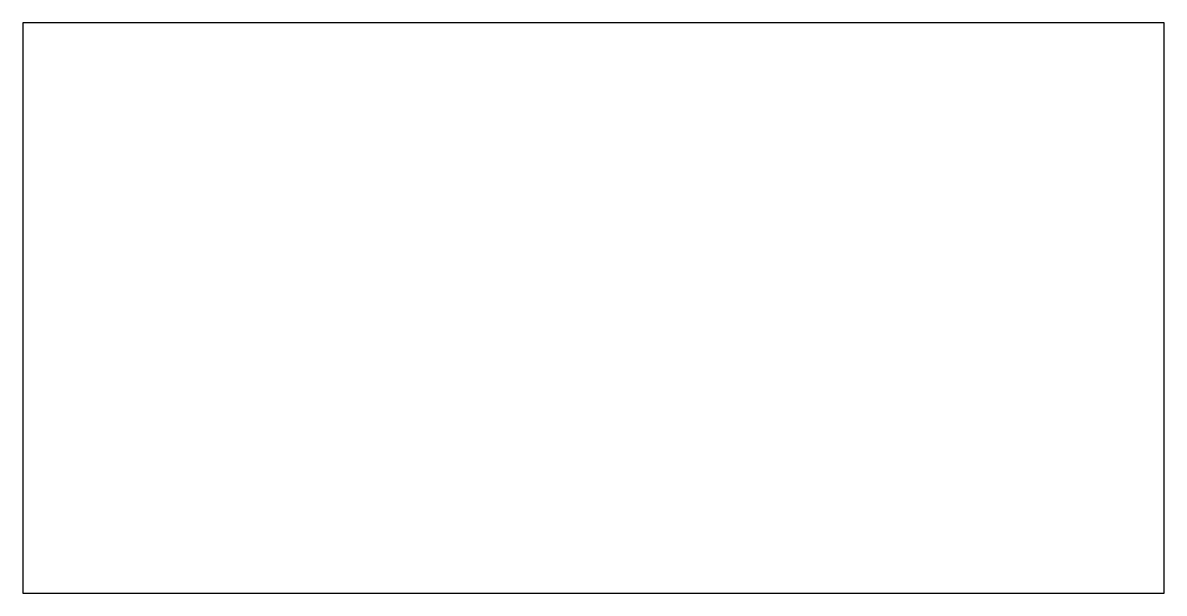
# Model space of a CAD drawing. Header units: millimetres. Extents: x 0 to 102, y 0 to 51.
import ezdxf

# ---------------------------------------------------------------- set-up
doc = ezdxf.new("R2010")
doc.units = ezdxf.units.MM

msp = doc.modelspace()

# ---------------------------------------------------------------- linework, layer by layer
for p, q in [((101.6, 50.8), (0, 50.8)), ((0, 50.8), (0, 0)), ((101.6, 0), (101.6, 50.8)), ((0, 0), (101.6, 0))]:
    msp.add_line(p, q)

doc.saveas('drawing.dxf')
